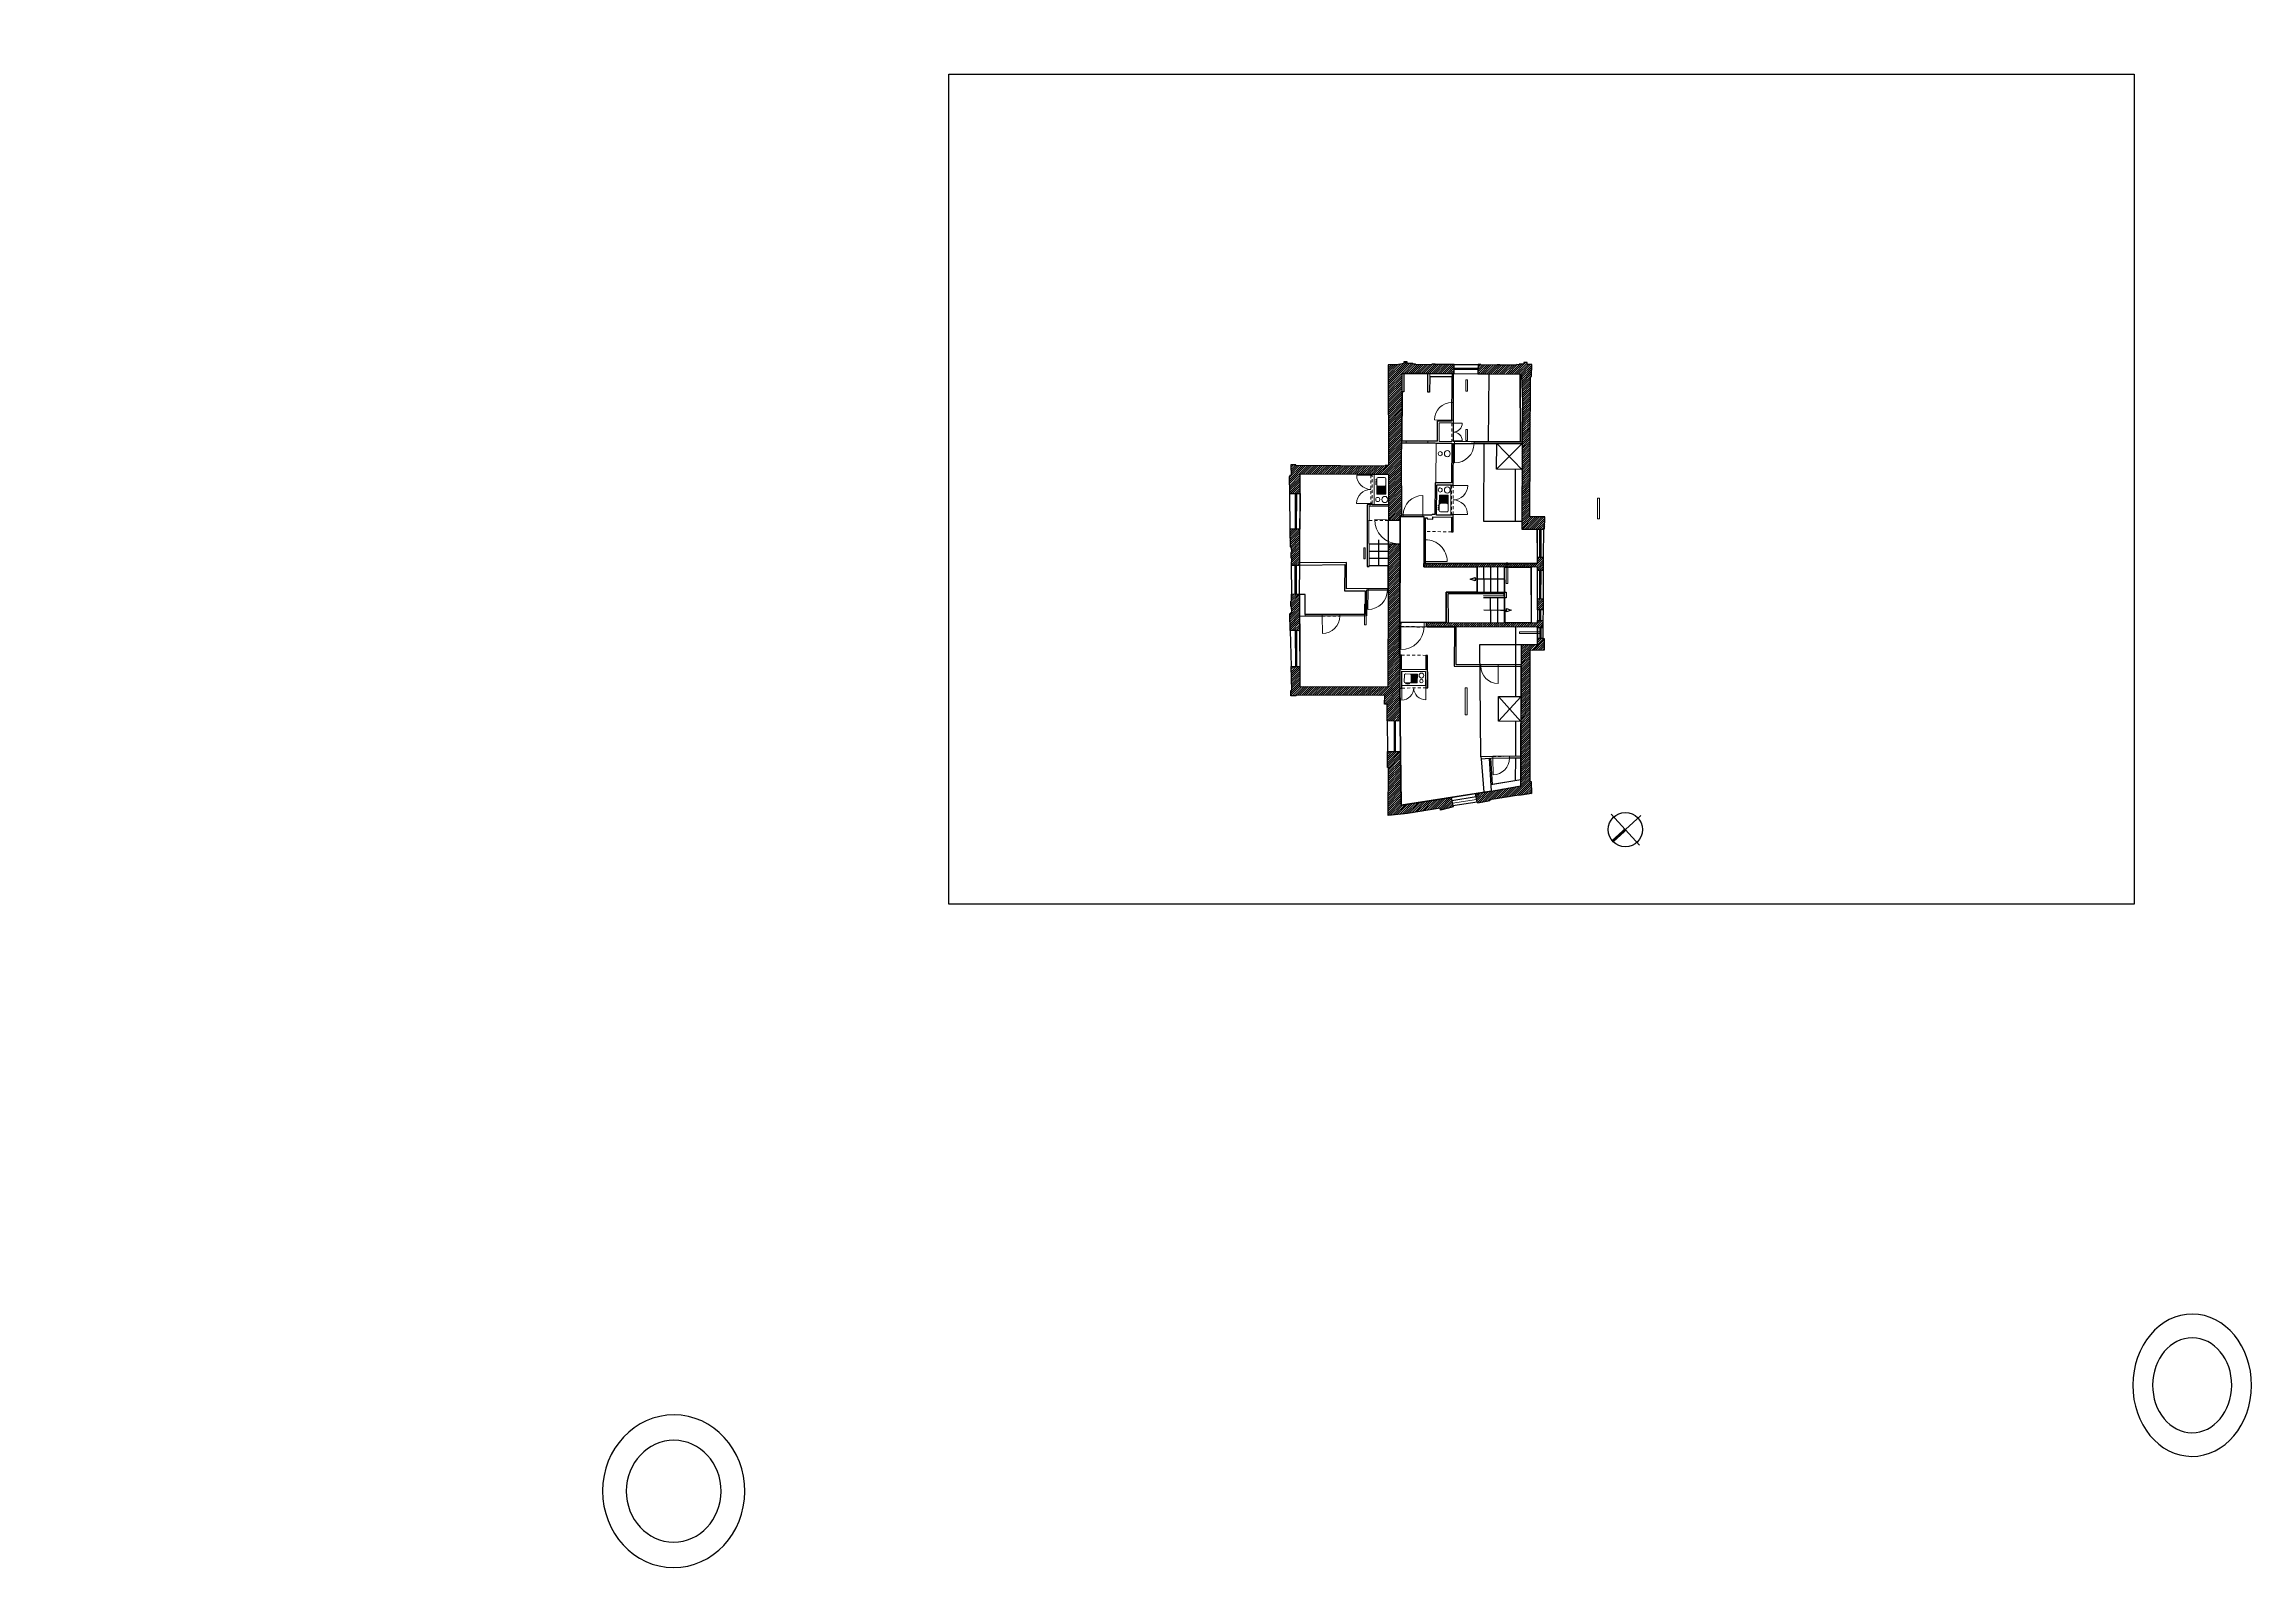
# Model space of a CAD drawing. Header units: metres. Extents: x -97 to 369, y -174 to 385.
# Drawn here: x 93.1 to 186.3, y -28 to 36.3 of the extents above; entities that cross this region are included whole.
import ezdxf
from ezdxf.enums import TextEntityAlignment as Align

# ---------------------------------------------------------------- set-up
doc = ezdxf.new("R2010")
doc.units = ezdxf.units.M
for name, pattern in [('CACHE', [9.525, 6.35, -3.175]), ('CACHE2', [0.1875, 0.125, -0.0625]), ('PROJECTION', [0.3, 0.12, -0.18])]:
    doc.linetypes.add(name, pattern=pattern)
for name, color, linetype in [('010_mur', 2, 'Continuous'), ('020_cloi', 5, 'Continuous'), ('030_menuiserie', 1, 'Continuous'), ('070_trait-fin', 4, 'Continuous'), ('077_textes-1', 243, 'Continuous'), ('BLC-CUI-S', 7, 'Continuous')]:
    doc.layers.add(name, color=color, linetype=linetype)
doc.layers.add('090_repères-axes', color=230, linetype='Continuous', plot=False)
doc.layers.add('091_surfaces', color=60, linetype='Continuous', plot=False)
doc.layers.add('102_demol', color=10, linetype='Continuous', lineweight=5)
doc.styles.add('clem', font='swissc.ttf')
doc.styles.add('GEO_PIE_DES', font='arial.ttf')
pattern_1 = [(45, (-103.05374, -13.21096), (-0.04490128, 0.04490128), [])]

# ---------------------------------------------------------------- blocks, each defined once
blk = doc.blocks.new('*U1201')
at = {"linetype": 'PROJECTION', "ltscale": 0.75}
blk.add_arc((0.03522, -0.07269), 0.64827, 271.69986, 0.04505, dxfattribs=at)
blk = doc.blocks.new('Murs porteurs selon geometre projet')
at = {"layer": '030_menuiserie', "xscale": 138.550195075006, "yscale": 138.550195075006, "zscale": 138.550195075006, "rotation": 189.9168593396885}
blk.add_blockref('*U1201', (-33.685, -0.736), dxfattribs=at)
blk = doc.blocks.new('*E64')
at = {"layer": 'BLC-CUI-S', "color": 0, "ltscale": 0.5}
for radius in [0.03, 0.02]:
    blk.add_arc((-0.40072, 0.2998), radius, 0.00011, 0.00005, dxfattribs=at)
blk = doc.blocks.new('*E65')
at = {"layer": 'BLC-CUI-S', "color": 0, "ltscale": 0.5}
for radius in [0.03, 0.02]:
    blk.add_arc((-0.40072, 0.2998), radius, 0.00011, 0.00005, dxfattribs=at)
blk = doc.blocks.new('R+1 Projet')
at = {"layer": '010_mur'}
h = blk.add_hatch(dxfattribs=at)
h.set_pattern_fill('ANSI31', color=4, scale=0.02)
h.set_pattern_definition(pattern_1)
h.paths.add_polyline_path([(-11.804, 12.119), (-10.862, 12.123), (-10.808, 12.122), (-10.773, 12.122), (-10.77, 12.5), (-11.575, 12.501), (-11.574, 12.514), (-11.711, 12.512), (-11.712, 12.498), (-12.372, 12.488), (-12.406, 12.509), (-12.499, 12.507), (-12.523, 12.536), (-12.755, 12.534), (-12.755, 12.609), (-12.893, 12.612), (-12.894, 12.533), (-13.192, 12.484), (-13.556, 12.482), (-13.539, 8.245), (-13.682, 8.243), (-13.684, 8.212), (-17.451, 8.239), (-17.452, 8.272), (-17.661, 8.265), (-17.668, 8.047), (-17.645, 8.047), (-17.648, 7.834), (-17.708, 7.814), (-17.711, 7.777), (-17.731, 7.767), (-17.722, 7.058), (-17.271, 7.056), (-17.268, 7.883), (-13.547, 7.868), (-13.549, 5.925), (-13.054, 5.934), (-13.053, 6.146), (-12.982, 6.145), (-12.997, 8.65), (-12.985, 9.198), (-12.979, 9.272), (-12.971, 11.343), (-12.971, 12.123)])
h = blk.add_hatch(dxfattribs=at)
h.set_pattern_fill('ANSI31', color=4, scale=0.02)
h.set_pattern_definition(pattern_1)
h.paths.add_polyline_path([(-17.286, 4.028), (-17.283, 4.128), (-17.277, 5.551), (-17.705, 5.553), (-17.696, 4.813), (-17.642, 4.814), (-17.64, 4.571), (-17.669, 4.569), (-17.669, 4.349), (-17.64, 4.348), (-17.645, 4.029)])
h.paths.add_polyline_path([(-17.618, -1.247), (-17.646, -0.243), (-17.283, -0.242), (-17.279, -1.08), (-13.551, -1.095), (-13.547, 2.979), (-13.552, 3.05), (-13.55, 4.933), (-13.058, 4.931), (-13.071, 1.615), (-13.085, 1.443), (-13.046, -2.541), (-13.598, -2.536), (-13.602, -1.828), (-13.718, -1.824), (-13.702, -1.457), (-17.427, -1.445), (-17.437, -1.474), (-17.66, -1.475), (-17.658, -1.25)])
h.paths.add_polyline_path([(-10.893, -5.758), (-10.83, -6.121), (-10.82, -6.165), (-11.346, -6.296), (-11.365, -6.208), (-12.74, -6.443), (-13.556, -6.522), (-13.55, -4.493), (-13.589, -4.493), (-13.592, -3.83), (-13.033, -3.821), (-13.011, -6.094)])
h.paths.add_polyline_path([(-11.944, 1.612), (-7.26, 1.6), (-7.261, 1.694), (-7.027, 1.694), (-7.028, 1.397), (-7.262, 1.398), (-7.261, 1.422), (-10.699, 1.436), (-10.76, 1.434), (-11.944, 1.439)])
h.paths.add_polyline_path([(-7.023, 2.621), (-7.025, 2.157), (-7.261, 2.156), (-7.262, 2.622)])
h.paths.add_polyline_path([(-7.263, 3.948), (-12.052, 3.958), (-12.051, 4.108), (-7.263, 4.111), (-7.263, 4.365), (-7.016, 4.365), (-7.018, 3.806), (-7.263, 3.807)])
h.paths.add_polyline_path([(-9.643, 12.499), (-9.766, 12.499), (-9.773, 12.11), (-7.979, 12.089), (-7.93, 12.044), (-7.894, 10.933), (-7.901, 9.229), (-7.911, 9.157), (-7.925, 5.552), (-7.011, 5.548), (-7.011, 5.563), (-6.956, 5.561), (-6.953, 6.073), (-7.584, 6.079), (-7.547, 11.989), (-7.505, 11.989), (-7.503, 12.497), (-7.693, 12.501), (-7.694, 12.576), (-7.831, 12.575), (-7.836, 12.512), (-8.032, 12.507), (-8.033, 12.489), (-8.146, 12.491), (-8.146, 12.468), (-8.84, 12.465), (-8.843, 12.486), (-8.953, 12.489), (-8.954, 12.475), (-9.642, 12.483)])
h.paths.add_polyline_path([(-17.292, 1.875), (-17.289, 1.281), (-17.688, 1.279), (-17.707, 1.979), (-17.683, 1.99), (-17.682, 2.008), (-17.652, 2.032), (-17.627, 2.031), (-17.632, 2.29), (-17.662, 2.291), (-17.663, 2.517), (-17.63, 2.518), (-17.633, 2.815), (-17.291, 2.818), (-17.291, 2.8)])
h.paths.add_polyline_path([(-7.964, -5.014), (-7.945, -0.233), (-7.939, -0.159), (-7.935, 0.684), (-7.264, 0.681), (-7.263, 0.958), (-7.03, 0.957), (-7.03, 0.948), (-6.972, 0.947), (-6.972, 0.446), (-7.58, 0.441), (-7.576, -5.084), (-7.522, -5.084), (-7.511, -5.602), (-8.04, -5.686), (-8.046, -5.66), (-9.28, -5.869), (-9.27, -5.91), (-9.779, -6.006), (-9.79, -5.959), (-9.807, -5.962), (-9.868, -5.595), (-9.211, -5.491), (-7.965, -5.275)])
for p, q in [((-10.808, 12.122), (-10.808, 12.122)), ((-13.054, 6.085), (-13.054, 5.934))]:
    blk.add_line(p, q)
for points in [[(-11.804, 12.119), (-10.862, 12.123), (-10.808, 12.122), (-10.773, 12.122), (-10.77, 12.5), (-11.575, 12.501), (-11.574, 12.514), (-11.711, 12.512), (-11.712, 12.498), (-12.372, 12.488), (-12.406, 12.509), (-12.499, 12.507), (-12.523, 12.536), (-12.755, 12.534), (-12.755, 12.609), (-12.893, 12.612), (-12.894, 12.533), (-13.192, 12.484), (-13.556, 12.482), (-13.539, 8.245), (-13.682, 8.243), (-13.684, 8.212), (-17.451, 8.239), (-17.452, 8.272), (-17.661, 8.265), (-17.668, 8.047), (-17.645, 8.047), (-17.648, 7.834), (-17.708, 7.814), (-17.711, 7.777), (-17.731, 7.767), (-17.722, 7.058), (-17.271, 7.056), (-17.268, 7.883), (-13.547, 7.868), (-13.549, 5.925), (-13.054, 5.934), (-13.053, 6.146), (-12.982, 6.145), (-12.997, 8.65), (-12.985, 9.198), (-12.979, 9.272), (-12.971, 11.343), (-12.971, 12.123), (-11.804, 12.119)], [(-9.643, 12.499), (-9.766, 12.499), (-9.773, 12.11), (-7.979, 12.089), (-7.93, 12.044), (-7.894, 10.933), (-7.901, 9.229), (-7.911, 9.157), (-7.925, 5.552), (-7.011, 5.548), (-7.011, 5.563), (-6.956, 5.561), (-6.953, 6.073), (-7.584, 6.079), (-7.547, 11.989), (-7.505, 11.989), (-7.503, 12.497), (-7.693, 12.501), (-7.694, 12.576), (-7.831, 12.575), (-7.836, 12.512), (-8.032, 12.507), (-8.033, 12.489), (-8.146, 12.491), (-8.146, 12.468), (-8.84, 12.465), (-8.843, 12.486), (-8.953, 12.489), (-8.954, 12.475), (-9.642, 12.483), (-9.643, 12.499)], [(-17.618, -1.247), (-17.646, -0.243), (-17.283, -0.242), (-17.279, -1.08), (-13.551, -1.095), (-13.547, 2.979), (-13.552, 3.05), (-13.55, 4.933), (-13.058, 4.931), (-13.071, 1.615), (-13.085, 1.443), (-13.046, -2.541), (-13.598, -2.536), (-13.602, -1.828), (-13.718, -1.824), (-13.702, -1.457), (-17.427, -1.445), (-17.437, -1.474), (-17.66, -1.475), (-17.658, -1.25), (-17.618, -1.247)], [(-17.292, 1.875), (-17.289, 1.281), (-17.688, 1.279), (-17.707, 1.979), (-17.683, 1.99), (-17.682, 2.008), (-17.652, 2.032), (-17.627, 2.031), (-17.632, 2.29), (-17.662, 2.291), (-17.663, 2.517), (-17.63, 2.518), (-17.633, 2.815), (-17.291, 2.818), (-17.291, 2.8), (-17.292, 1.875)], [(-7.023, 2.621), (-7.025, 2.157), (-7.261, 2.156), (-7.262, 2.622), (-7.023, 2.621)], [(-11.944, 1.612), (-7.26, 1.6), (-7.261, 1.694), (-7.027, 1.694), (-7.028, 1.397), (-7.262, 1.398), (-7.261, 1.422), (-10.699, 1.436), (-10.76, 1.434), (-11.944, 1.439), (-11.944, 1.612)], [(-7.964, -5.014), (-7.945, -0.233), (-7.939, -0.159), (-7.935, 0.684), (-7.264, 0.681), (-7.263, 0.958), (-7.03, 0.957), (-7.03, 0.948), (-6.972, 0.947), (-6.972, 0.446), (-7.58, 0.441), (-7.576, -5.084), (-7.522, -5.084), (-7.511, -5.602), (-8.04, -5.686), (-8.046, -5.66), (-9.28, -5.869), (-9.27, -5.91), (-9.779, -6.006), (-9.79, -5.959), (-9.807, -5.962), (-9.868, -5.595), (-9.211, -5.491), (-7.965, -5.275), (-7.964, -5.014)]]:
    blk.add_lwpolyline(points, dxfattribs=at)
for points in [[(-17.286, 4.028), (-17.283, 4.128), (-17.277, 5.551), (-17.705, 5.553), (-17.696, 4.813), (-17.642, 4.814), (-17.64, 4.571), (-17.669, 4.569), (-17.669, 4.349), (-17.64, 4.348), (-17.645, 4.029)], [(-7.263, 3.948), (-12.052, 3.958), (-12.051, 4.108), (-7.263, 4.111), (-7.263, 4.365), (-7.016, 4.365), (-7.018, 3.806), (-7.263, 3.807)], [(-10.893, -5.758), (-10.83, -6.121), (-10.82, -6.165), (-11.346, -6.296), (-11.365, -6.208), (-12.74, -6.443), (-13.556, -6.522), (-13.55, -4.493), (-13.589, -4.493), (-13.592, -3.83), (-13.033, -3.821), (-13.011, -6.094)]]:
    blk.add_lwpolyline(points, close=True, dxfattribs=at)
at = {"layer": '020_cloi'}
for p, q in [((-9.935, 9.242), (-7.901, 9.229)), ((-7.911, 9.157), (-9.935, 9.165)), ((-11.109, 1.61), (-11.104, 2.899)), ((-11.104, 2.899), (-8.586, 2.889)), ((-8.662, 2.824), (-11.035, 2.822)), ((-11.035, 2.822), (-11.032, 1.61)), ((-8.662, 2.746), (-8.662, 2.824)), ((-8.586, 2.889), (-8.585, 2.662)), ((-9.541, 2.75), (-8.662, 2.746)), ((-8.585, 2.662), (-9.541, 2.663))]:
    blk.add_line(p, q, dxfattribs=at)
at = {"layer": '030_menuiserie'}
for p, q in [((-10.771, 12.349), (-9.769, 12.344)), ((-10.771, 12.299), (-9.77, 12.294)), ((-17.475, 7.057), (-17.481, 5.552)), ((-17.425, 7.057), (-17.431, 5.552)), ((-7.158, 4.365), (-7.153, 5.549)), ((-7.108, 4.365), (-7.103, 5.548)), ((-17.479, 2.817), (-17.475, 4.029)), ((-17.429, 2.817), (-17.425, 4.028)), ((-7.164, 2.622), (-7.16, 3.806)), ((-7.114, 2.621), (-7.11, 3.806)), ((-7.166, 1.694), (-7.166, 2.157)), ((-7.116, 1.694), (-7.116, 2.157)), ((-17.458, -0.242), (-17.465, 1.28)), ((-17.408, -0.242), (-17.415, 1.28)), ((-7.165, 1.398), (-7.166, 0.958)), ((-7.117, 1.398), (-7.119, 0.958)), ((-7.95, -1.509), (-7.954, -2.554)), ((-13.296, -3.825), (-13.293, -2.539)), ((-13.246, -3.825), (-13.243, -2.539)), ((-10.868, -5.889), (-9.844, -5.729))]:
    blk.add_line(p, q, dxfattribs=at)
at = {"layer": '030_menuiserie', "linetype": 'CACHE', "ltscale": 5}
for p, q in [((-8.981, 8.078), (-8.977, 9.161)), ((-7.915, 8.074), (-8.981, 8.078)), ((-8.903, -2.55), (-8.899, -1.505)), ((-8.899, -1.505), (-7.95, -1.509)), ((-7.954, -2.554), (-8.903, -2.55))]:
    blk.add_line(p, q, dxfattribs=at)
blk.add_lwpolyline([(-8.977, 9.161), (-7.911, 9.161)], dxfattribs=at)
at = {"layer": '070_trait-fin', "linetype": 'CACHE'}
for p, q in [((-9.324, 9.238), (-9.29, 12.104)), ((-7.98, 9.23), (-7.992, 12.089)), ((-9.524, 5.88), (-9.511, 9.163)), ((-8.197, 8.075), (-8.206, 5.875)), ((-13.55, 4.933), (-13.549, 5.925)), ((-13.054, 5.934), (-13.058, 4.931)), ((-7.924, 5.873), (-9.524, 5.88)), ((-8.17, -1.508), (-8.166, -0.233)), ((-8.177, -4.021), (-8.173, -2.553)), ((-9.641, -4.133), (-9.524, -5.541)), ((-8.18, -5.052), (-8.177, -4.094))]:
    blk.add_line(p, q, dxfattribs=at)
at = {"layer": '070_trait-fin', "linetype": 'CACHE', "ltscale": 5}
for p, q in [((-8.977, 9.161), (-7.915, 8.075)), ((-8.899, -1.505), (-7.954, -2.554))]:
    blk.add_line(p, q, dxfattribs=at)
at = {"layer": '070_trait-fin'}
for p, q in [((-14.368, 4.927), (-13.55, 4.929)), ((-13.948, 4.039), (-13.945, 4.856)), ((-13.945, 4.856), (-13.944, 5.109)), ((-14.367, 4.625), (-13.55, 4.625)), ((-14.366, 4.326), (-13.55, 4.325)), ((-14.365, 4.026), (-13.551, 4.026)), ((-9.801, 2.893), (-9.807, 3.953)), ((-9.509, 2.892), (-9.516, 3.952)), ((-9.22, 2.891), (-9.226, 3.952)), ((-8.938, 2.89), (-8.928, 3.951)), ((-8.638, 2.894), (-8.653, 3.951)), ((-9.639, 3.445), (-9.892, 3.447)), ((-8.645, 3.437), (-9.639, 3.445)), ((-9.517, 2.148), (-8.825, 2.142)), ((-9.224, 1.605), (-9.234, 2.662)), ((-8.939, 2.662), (-8.942, 1.604)), ((-8.825, 2.142), (-8.571, 2.14)), ((-8.649, 2.662), (-8.635, 1.604))]:
    blk.add_line(p, q, dxfattribs=at)
at = {"layer": '070_trait-fin', "linetype": 'CACHE2'}
for p, q in [((-13.016, 1.443), (-12.044, 1.439)), ((-12.044, 1.613), (-13.015, 1.615))]:
    blk.add_line(p, q, dxfattribs=at)
at = {"layer": '070_trait-fin', "color": 7, "linetype": 'CACHE', "true_color": 0xffffff}
blk.add_line((-7.262, 1.398), (-7.263, 0.958), dxfattribs=at)
at = {"layer": '070_trait-fin', "color": 7, "true_color": 0xffffff}
for points in [[(-10.773, 12.122), (-9.773, 12.11)], [(-17.266, 7.056), (-17.277, 5.551)], [(-7.264, 4.365), (-7.266, 5.549)], [(-17.291, 2.818), (-17.286, 4.028)], [(-7.262, 2.622), (-7.263, 3.807)], [(-7.261, 2.156), (-7.261, 1.694)], [(-17.289, 1.281), (-17.283, -0.242)], [(-13.045, -2.541), (-13.032, -3.821)], [(-10.893, -5.758), (-9.868, -5.595)]]:
    blk.add_lwpolyline(points, dxfattribs=at)
at = {"layer": '070_trait-fin'}
for points in [[(-10.77, 12.5), (-9.766, 12.499)], [(-17.722, 7.058), (-17.705, 5.553)], [(-7.011, 5.548), (-7.016, 4.365)], [(-17.645, 4.029), (-17.633, 2.815)], [(-7.018, 3.806), (-7.023, 2.621)], [(-9.837, 3.447), (-9.892, 3.447), (-9.893, 3.377), (-10.092, 3.449), (-9.892, 3.517), (-9.892, 3.447)], [(-8.627, 2.14), (-8.571, 2.14), (-8.571, 2.21), (-8.372, 2.138), (-8.572, 2.07), (-8.571, 2.14)], [(-7.025, 2.157), (-7.027, 1.694)], [(-17.688, 1.279), (-17.646, -0.243)], [(-7.028, 1.397), (-7.03, 0.957)], [(-13.598, -2.536), (-13.592, -3.83)], [(-9.807, -5.962), (-10.83, -6.121)]]:
    blk.add_lwpolyline(points, dxfattribs=at)
at = {"layer": '070_trait-fin', "linetype": 'CACHE', "ltscale": 5}
for points in [[(-8.981, 8.078), (-7.911, 9.161)], [(-8.903, -2.55), (-7.95, -1.509)]]:
    blk.add_lwpolyline(points, dxfattribs=at)
at = {"layer": '070_trait-fin', "linetype": 'CACHE'}
for points in [[(-8.166, -0.233), (-8.166, 1.426)], [(-9.646, -4.043), (-9.691, 0.683), (-7.935, 0.683)]]:
    blk.add_lwpolyline(points, dxfattribs=at)
at = {"layer": '091_surfaces'}
for points in [[(-10.862, 11.979), (-11.805, 11.983), (-11.808, 11.336), (-11.886, 11.337), (-11.883, 12.119), (-12.892, 12.119), (-12.895, 11.342), (-12.971, 11.342), (-12.979, 9.272), (-11.476, 9.272), (-11.472, 10.119), (-10.87, 10.116)], [(-10.807, 12.122), (-7.992, 12.089), (-7.98, 9.23), (-10.807, 9.248)], [(-12.985, 9.199), (-11.584, 9.193), (-11.55, 9.18), (-10.875, 9.177), (-10.882, 7.501), (-11.577, 7.506), (-11.583, 6.173), (-11.7, 6.174), (-11.724, 6.14), (-12.982, 6.145), (-12.997, 8.65)], [(-11.983, 4.111), (-11.985, 6.033), (-11.907, 6.033), (-11.908, 5.982), (-11.667, 5.981), (-11.667, 6.066), (-10.883, 6.063), (-10.885, 5.44), (-10.819, 5.439), (-10.816, 6.176), (-10.888, 6.176), (-10.888, 6.143), (-11.516, 6.145), (-11.511, 7.427), (-10.883, 7.424), (-10.883, 7.395), (-10.811, 7.395), (-10.804, 9.169), (-7.907, 9.161), (-7.925, 5.552), (-7.266, 5.549), (-7.272, 4.111)], [(-13.552, 3.05), (-15.316, 3.042), (-15.312, 4.151), (-17.283, 4.128), (-17.268, 7.883), (-14.287, 7.871), (-14.287, 7.826), (-14.227, 7.826), (-14.226, 7.871), (-13.547, 7.868), (-13.548, 6.581), (-14.232, 6.581), (-14.231, 6.633), (-14.292, 6.633), (-14.292, 6.584), (-14.439, 6.584), (-14.437, 3.981), (-14.365, 3.981), (-14.365, 4.026), (-13.551, 4.026)], [(-11.109, 1.61), (-13.071, 1.615), (-13.054, 6.085), (-12.054, 6.081), (-12.052, 3.958), (-9.807, 3.953), (-9.801, 2.893), (-11.104, 2.899)], [(-8.653, 3.951), (-7.521, 3.951), (-7.521, 1.6), (-8.653, 1.6)], [(-13.547, 2.979), (-14.471, 2.983), (-14.475, 1.897), (-17.06, 1.877), (-17.292, 1.875), (-17.279, -1.08), (-13.551, -1.095)], [(-7.261, 1.422), (-10.699, 1.436), (-10.705, -0.152), (-7.939, -0.159), (-7.935, 0.683), (-7.264, 0.683)], [(-7.964, -5.014), (-9.158, -5.223), (-9.226, -4.111), (-7.96, -4.09)]]:
    blk.add_lwpolyline(points, close=True, dxfattribs=at)
for points in [[(-17.286, 4.04), (-15.39, 4.069), (-15.395, 2.957), (-14.529, 2.954), (-14.533, 1.959), (-17.059, 1.953), (-17.052, 2.799), (-17.291, 2.801), (-17.286, 4.04)], [(-13.085, 1.443), (-10.76, 1.424), (-10.773, -0.222), (-7.945, -0.233), (-7.96, -4.018), (-9.144, -4.036), (-9.646, -4.045), (-9.64, -4.133), (-9.3, -4.112), (-9.211, -5.491), (-13.011, -6.094), (-13.032, -3.821), (-13.046, -2.541), (-13.059, -1.153), (-12.986, -1.15), (-12.983, -0.441), (-11.981, -0.445), (-11.974, -1.14), (-11.889, -1.139), (-11.901, 0.231), (-11.969, 0.231), (-11.971, -0.377), (-12.988, -0.373), (-12.992, 0.235), (-13.073, 0.235), (-13.085, 1.443)]]:
    blk.add_lwpolyline(points, dxfattribs=at)
at = {"layer": '102_demol'}
for p, q in [((-11.886, 11.337), (-11.883, 12.119)), ((-10.808, 12.122), (-10.808, 10.891)), ((-11.808, 11.336), (-11.886, 11.337)), ((-11.805, 11.982), (-11.808, 11.336)), ((-10.867, 10.891), (-10.862, 11.979)), ((-10.867, 10.891), (-10.808, 10.891)), ((-10.87, 10.156), (-11.605, 10.158)), ((-11.476, 9.266), (-11.472, 10.119)), ((-11.472, 10.119), (-10.87, 10.116)), ((-11.412, 9.246), (-11.409, 10.043)), ((-11.409, 10.043), (-10.871, 10.041)), ((-10.871, 10.041), (-10.871, 10.021)), ((-10.807, 10.021), (-10.871, 10.021)), ((-10.87, 10.116), (-10.87, 10.156)), ((-10.87, 10.156), (-10.807, 10.156)), ((-10.807, 10.156), (-10.807, 10.021)), ((-10.807, 10.021), (-10.434, 10.021)), ((-10.875, 9.177), (-10.882, 7.501)), ((-10.804, 9.169), (-10.811, 7.395)), ((-10.807, 9.275), (-10.434, 9.276)), ((-10.753, 9.168), (-10.756, 8.35)), ((-9.935, 9.165), (-9.935, 9.242)), ((-8.977, 9.161), (-7.911, 9.157)), ((-14.288, 7.826), (-14.884, 7.827)), ((-14.288, 7.826), (-14.287, 7.871)), ((-14.227, 7.826), (-14.288, 7.826)), ((-14.226, 7.872), (-14.227, 7.826)), ((-11.577, 7.506), (-11.583, 6.173)), ((-10.882, 7.501), (-11.577, 7.506)), ((-14.292, 6.633), (-14.889, 6.636)), ((-14.442, 5.909), (-14.439, 6.584)), ((-14.439, 6.584), (-14.292, 6.584)), ((-14.292, 6.584), (-14.292, 6.633)), ((-14.292, 6.633), (-14.231, 6.633)), ((-14.231, 6.633), (-14.232, 6.584)), ((-14.232, 6.584), (-13.548, 6.581)), ((-13.548, 6.515), (-13.548, 6.581)), ((-12.097, 6.142), (-12.094, 6.971)), ((-11.516, 6.145), (-11.511, 7.427)), ((-11.511, 7.427), (-10.883, 7.424)), ((-10.883, 7.424), (-10.883, 7.395)), ((-10.883, 7.395), (-10.811, 7.395)), ((-10.811, 7.395), (-10.201, 7.392)), ((-14.362, 5.911), (-14.442, 5.909)), ((-14.429, 5.909), (-14.437, 3.981)), ((-14.365, 3.981), (-14.371, 5.91)), ((-14.361, 6.518), (-14.362, 5.911)), ((-13.548, 6.518), (-14.361, 6.518)), ((-13.118, 5.933), (-14.118, 5.956)), ((-12.927, 6.084), (-13.054, 6.085)), ((-12.982, 6.145), (-12.927, 6.145)), ((-12.927, 6.084), (-12.927, 6.145)), ((-12.098, 6.081), (-12.097, 6.142)), ((-12.054, 6.081), (-12.098, 6.081)), ((-11.724, 6.14), (-12.097, 6.142)), ((-12.053, 5.108), (-12.054, 6.081)), ((-11.907, 6.033), (-11.985, 6.033)), ((-11.985, 6.033), (-11.984, 5.108)), ((-11.908, 5.982), (-11.907, 6.033)), ((-11.667, 5.981), (-11.908, 5.982)), ((-11.7, 6.174), (-11.724, 6.14)), ((-11.583, 6.173), (-11.7, 6.174)), ((-10.883, 6.063), (-11.667, 6.066)), ((-11.667, 6.066), (-11.667, 5.981)), ((-10.888, 6.143), (-11.516, 6.145)), ((-10.888, 6.176), (-10.888, 6.143)), ((-10.888, 6.176), (-10.816, 6.176)), ((-10.885, 5.44), (-10.883, 6.063)), ((-10.816, 6.176), (-10.819, 5.439)), ((-10.816, 6.176), (-10.206, 6.175)), ((-11.984, 5.108), (-12.053, 5.108)), ((-10.819, 5.439), (-10.885, 5.44)), ((-17.283, 4.128), (-17.286, 4.04)), ((-15.39, 4.069), (-17.286, 4.04)), ((-17.283, 4.128), (-15.312, 4.151)), ((-15.395, 2.957), (-15.39, 4.069)), ((-15.312, 4.151), (-15.316, 3.042)), ((-14.437, 3.981), (-14.365, 3.981)), ((-12.051, 4.108), (-12.051, 4.192)), ((-12.051, 4.192), (-11.983, 4.192)), ((-11.983, 4.192), (-11.067, 4.193)), ((-11.983, 4.192), (-11.983, 4.108)), ((-7.521, 1.601), (-7.533, 3.948)), ((-15.316, 3.042), (-14.405, 3.046)), ((-14.471, 2.983), (-14.475, 1.897)), ((-14.404, 2.983), (-14.471, 2.983)), ((-14.404, 2.983), (-14.408, 2.168)), ((-14.405, 3.046), (-14.404, 2.983)), ((-13.59, 2.98), (-13.59, 3.05)), ((-13.59, 3.05), (-13.552, 3.05)), ((-13.547, 2.979), (-13.59, 2.98)), ((-17.059, 1.953), (-16.341, 1.955)), ((-17.059, 1.953), (-17.058, 1.877)), ((-16.34, 1.883), (-17.058, 1.877)), ((-16.341, 1.955), (-16.34, 1.883)), ((-16.34, 1.883), (-16.334, 1.145)), ((-15.603, 1.889), (-15.603, 1.956)), ((-14.475, 1.897), (-15.603, 1.889)), ((-13.085, 1.443), (-13.016, 1.443)), ((-13.071, 1.615), (-13.015, 1.615)), ((-13.016, 1.443), (-13.02, 0.471)), ((-13.016, 1.443), (-13.015, 1.615)), ((-10.76, 1.434), (-10.773, -0.222)), ((-12.992, 0.235), (-13.073, 0.235)), ((-12.988, -0.373), (-12.992, 0.235)), ((-11.969, 0.231), (-11.971, -0.377)), ((-11.901, 0.231), (-11.969, 0.231)), ((-11.889, -1.139), (-11.901, 0.231)), ((-11.971, -0.377), (-12.988, -0.373)), ((-12.986, -1.15), (-12.983, -0.441)), ((-12.983, -0.441), (-11.981, -0.445)), ((-11.981, -0.445), (-11.974, -1.14)), ((-10.773, -0.222), (-7.945, -0.233)), ((-9.652, -0.227), (-9.652, -0.157)), ((-8.92, -0.23), (-8.923, -0.961)), ((-8.92, -0.23), (-8.92, -0.16)), ((-13.059, -1.15), (-12.986, -1.15)), ((-12.986, -1.15), (-12.979, -1.656)), ((-11.974, -1.14), (-11.889, -1.139)), ((-11.974, -1.14), (-11.969, -1.645)), ((-9.646, -4.043), (-9.144, -4.036)), ((-9.641, -4.133), (-9.646, -4.043)), ((-9.3, -4.112), (-9.641, -4.133)), ((-9.231, -5.236), (-9.3, -4.112)), ((-9.226, -4.111), (-9.143, -4.11)), ((-9.158, -5.223), (-9.226, -4.111)), ((-9.144, -4.036), (-9.143, -4.11)), ((-9.143, -4.11), (-9.132, -4.808)), ((-8.446, -4.025), (-7.96, -4.018)), ((-8.446, -4.025), (-8.445, -4.098)), ((-8.445, -4.098), (-7.96, -4.09)), ((-9.158, -5.223), (-9.231, -5.236)), ((-10.85, -6.004), (-9.826, -5.844))]:
    blk.add_line(p, q, dxfattribs=at)
at = {"layer": '102_demol', "linetype": 'CACHE2'}
for p, q in [((-10.87, 10.156), (-10.867, 10.891)), ((-10.808, 10.891), (-10.807, 10.156)), ((-10.871, 10.021), (-10.874, 9.275)), ((-10.807, 9.275), (-10.807, 10.021)), ((-9.935, 9.242), (-10.753, 9.247)), ((-10.753, 9.168), (-9.935, 9.165)), ((-14.288, 7.826), (-14.292, 6.633)), ((-14.231, 6.633), (-14.227, 7.826)), ((-10.883, 7.395), (-10.888, 6.176)), ((-10.816, 6.176), (-10.811, 7.395)), ((-14.362, 5.911), (-13.549, 5.925)), ((-12.097, 6.142), (-12.927, 6.145)), ((-12.927, 6.084), (-12.098, 6.081)), ((-12.053, 5.108), (-12.051, 4.192)), ((-10.885, 5.44), (-11.984, 5.456)), ((-11.983, 4.192), (-11.984, 5.108)), ((-14.405, 3.046), (-13.59, 3.05)), ((-14.404, 2.983), (-13.59, 2.98)), ((-15.603, 1.956), (-16.341, 1.955)), ((-16.34, 1.883), (-15.603, 1.889)), ((-12.992, 0.235), (-11.969, 0.231)), ((-12.986, -1.15), (-11.974, -1.14)), ((-9.144, -4.036), (-8.446, -4.025)), ((-9.143, -4.11), (-8.445, -4.098))]:
    blk.add_line(p, q, dxfattribs=at)
at = {"layer": '102_demol', "color": 5}
for p, q in [((-12.985, 9.199), (-12.798, 9.198)), ((-12.985, 9.199), (-12.985, 9.199)), ((-12.979, 9.272), (-12.798, 9.271)), ((-11.888, 9.269), (-11.476, 9.266)), ((-11.888, 9.195), (-11.584, 9.193)), ((-11.584, 9.193), (-11.55, 9.18)), ((-11.55, 9.18), (-10.875, 9.177)), ((-10.874, 9.244), (-11.412, 9.246)), ((-10.874, 9.275), (-10.874, 9.244)), ((-10.807, 9.275), (-10.874, 9.275)), ((-10.807, 9.275), (-10.807, 9.248)), ((-10.807, 9.248), (-10.753, 9.247)), ((-10.753, 9.168), (-10.804, 9.169)), ((-10.753, 9.168), (-10.753, 9.247))]:
    blk.add_line(p, q, dxfattribs=at)
at = {"layer": '102_demol', "ltscale": 0.5}
for p, q in [((-11.535, 9.18), (-11.542, 7.503)), ((-14.148, 6.583), (-14.143, 7.871)), ((-14.029, 7.678), (-14.03, 7.42)), ((-13.708, 7.73), (-13.978, 7.731)), ((-13.66, 7.419), (-13.659, 7.676)), ((-13.548, 6.581), (-14.148, 6.583)), ((-14.03, 7.42), (-14.031, 7.025)), ((-14.031, 7.025), (-13.661, 7.024)), ((-13.993, 7.368), (-13.994, 7.025)), ((-13.98, 7.366), (-13.71, 7.365)), ((-13.956, 7.366), (-13.957, 7.025)), ((-13.919, 7.366), (-13.92, 7.025)), ((-13.882, 7.366), (-13.883, 7.025)), ((-13.845, 7.366), (-13.846, 7.025)), ((-13.808, 7.366), (-13.809, 7.024)), ((-13.771, 7.366), (-13.772, 7.024)), ((-13.734, 7.365), (-13.735, 7.024)), ((-13.697, 7.367), (-13.698, 7.024)), ((-13.66, 7.419), (-13.661, 7.024)), ((-11.401, 6.332), (-11.399, 6.589)), ((-11.399, 6.589), (-11.398, 6.984)), ((-11.398, 6.984), (-11.028, 6.983)), ((-11.362, 6.641), (-11.361, 6.984)), ((-11.349, 6.643), (-11.079, 6.642)), ((-11.325, 6.643), (-11.324, 6.984)), ((-11.288, 6.643), (-11.287, 6.984)), ((-11.251, 6.642), (-11.25, 6.984)), ((-11.214, 6.642), (-11.213, 6.983)), ((-11.177, 6.642), (-11.176, 6.983)), ((-11.14, 6.642), (-11.139, 6.983)), ((-11.103, 6.642), (-11.102, 6.983)), ((-11.066, 6.64), (-11.065, 6.983)), ((-11.029, 6.588), (-11.031, 6.33)), ((-11.029, 6.588), (-11.028, 6.983)), ((-10.911, 7.425), (-10.916, 6.143)), ((-11.081, 6.277), (-11.351, 6.278)), ((-12.983, -0.441), (-12.985, -1.041)), ((-11.981, -0.445), (-12.983, -0.441)), ((-12.875, -0.606), (-12.876, -0.876)), ((-12.835, -0.926), (-12.634, -0.927)), ((-12.633, -0.557), (-12.833, -0.556)), ((-12.634, -0.927), (-12.327, -0.928)), ((-12.633, -0.557), (-12.326, -0.558)), ((-12.594, -0.89), (-12.327, -0.891)), ((-12.593, -0.594), (-12.326, -0.595)), ((-12.592, -0.877), (-12.591, -0.607)), ((-12.592, -0.668), (-12.326, -0.669)), ((-12.592, -0.705), (-12.326, -0.706)), ((-12.592, -0.742), (-12.326, -0.743)), ((-12.592, -0.779), (-12.327, -0.78)), ((-12.592, -0.816), (-12.327, -0.817)), ((-12.592, -0.853), (-12.327, -0.854)), ((-12.591, -0.631), (-12.326, -0.632)), ((-12.327, -0.928), (-12.326, -0.558)), ((-11.981, -0.445), (-11.983, -1.045)), ((-11.983, -1.045), (-12.985, -1.041))]:
    blk.add_line(p, q, dxfattribs=at)
at = {"layer": '102_demol', "color": 0, "ltscale": 0.5}
blk.add_line((-10.911, 7.425), (-11.511, 7.427), dxfattribs=at)
at = {"layer": '102_demol', "linetype": 'CACHE'}
for p, q in [((-10.705, -0.152), (-10.699, 1.436)), ((-9.652, -0.157), (-10.705, -0.152)), ((-7.939, -0.159), (-9.652, -0.157))]:
    blk.add_line(p, q, dxfattribs=at)
at = {"layer": '102_demol'}
for points in [[(-12.971, 11.343), (-12.895, 11.342), (-12.892, 12.123)], [(-11.804, 12.119), (-11.805, 11.982), (-10.862, 11.979), (-10.862, 12.123)], [(-12.798, 9.271), (-11.888, 9.269)], [(-11.888, 9.195), (-12.798, 9.198)], [(-17.291, 2.8), (-17.052, 2.799), (-17.06, 1.877), (-17.292, 1.875)], [(-15.395, 2.957), (-14.529, 2.954), (-14.533, 1.959), (-15.603, 1.956)], [(-11.944, 1.612), (-12.044, 1.613), (-12.044, 1.439), (-11.944, 1.439)], [(-9.231, -5.236), (-7.964, -5.014)], [(-9.211, -5.491), (-9.231, -5.236)]]:
    blk.add_lwpolyline(points, dxfattribs=at)
at = {"layer": '102_demol', "color": 5}
for points in [[(-12.798, 9.271), (-12.798, 9.198)], [(-11.888, 9.269), (-11.888, 9.195)]]:
    blk.add_lwpolyline(points, dxfattribs=at)
at = {"layer": '102_demol'}
for centre, radius, start, end in [((-10.87, 10.156), 0.735, 89.77122, 179.77122), ((-10.807, 9.275), 0.373, 0.21356, 90.21356), ((-10.807, 10.021), 0.373, -89.98941, 0.01059), ((-10.753, 9.168), 0.818, -90.22878, -0.22878), ((-14.288, 7.826), 0.596, 179.9742, -90.0258), ((-14.292, 6.633), 0.596, 89.77122, 179.77122), ((-12.097, 6.142), 0.829, 89.77122, 179.77122), ((-10.816, 6.176), 0.61, -0.0258, 89.9742), ((-10.811, 7.395), 0.61, -90.22878, -0.22878), ((-13.118, 5.933), 1.001, 178.67645, -91.32355), ((-11.983, 4.192), 0.916, 0.06158, 90.06158), ((-14.404, 2.983), 0.814, -90.22878, -0.22878), ((-16.34, 1.883), 0.737, -89.55163, 0.44837), ((-13.016, 1.443), 0.972, -90.22878, -0.22878), ((-8.92, -0.23), 0.732, 179.77122, -90.22878), ((-12.986, -1.15), 0.506, -89.22306, 0.77694), ((-11.974, -1.14), 0.506, -179.42604, -89.42604), ((-9.143, -4.11), 0.699, -89.06252, 0.93748)]:
    blk.add_arc(centre, radius, start, end, dxfattribs=at)
at = {"layer": '102_demol', "ltscale": 0.5, "extrusion": (0, 0, -1)}
for centre, major_axis in [((-11.362, 8.737), (-0.0004, -0.0907)), ((-11.062, 8.736), (-0.001, -0.131)), ((-11.362, 7.205), (-0.0004, -0.0907)), ((-11.062, 7.204), (-0.001, -0.131)), ((-11.434, 6.379), (-0.0001, -0.0161))]:
    blk.add_ellipse(centre, major_axis=major_axis, ratio=0.931658, dxfattribs=at)
at = {"layer": '102_demol', "ltscale": 0.5}
for centre, major_axis, ratio in [((-14.063, 7.545), (-0.0001, -0.0215), 0.931658), ((-14.063, 7.631), (-0.0001, -0.0161), 0.931658), ((-14.063, 7.459), (-0.0001, -0.0161), 0.931658), ((-13.997, 6.804), (-0.0004, -0.0907), 0.931658), ((-13.697, 6.803), (-0.001, -0.131), 0.931658), ((-12.154, -0.621), (0, -0.107), 0.950598), ((-12.155, -0.855), (0.0003, 0.0752), 0.939176), ((-12.798, -0.96), (-0.0001, -0.015), 0.835008), ((-12.731, -0.961), (-0.0001, -0.02), 0.835008), ((-12.665, -0.961), (-0.0001, -0.015), 0.835008)]:
    blk.add_ellipse(centre, major_axis=major_axis, ratio=ratio, dxfattribs=at)
for centre, major_axis, ratio, start_param, end_param in [((-13.979, 7.678), (-0.0002, -0.0537), 0.931658, 3.141595, 4.712391), ((-13.709, 7.677), (-0.0002, -0.0537), 0.931658, 1.570799, 3.141594), ((-13.98, 7.42), (-0.0002, -0.0537), 0.931658, 4.712391, 0.000002), ((-13.71, 7.419), (-0.0002, -0.0537), 0.931658, 0.000002, 1.570798), ((-12.835, -0.876), (-0.0002, -0.05), 0.835008, 4.712391, 0.000002), ((-12.833, -0.606), (-0.0002, -0.05), 0.835008, 3.141595, 4.71239), ((-12.634, -0.877), (-0.0002, -0.05), 0.835008, 0.000002, 1.570798), ((-12.633, -0.607), (-0.0002, -0.05), 0.835008, 1.570798, 3.141594)]:
    blk.add_ellipse(centre, major_axis=major_axis, ratio=ratio, start_param=start_param, end_param=end_param, dxfattribs=at)
at = {"layer": '102_demol', "ltscale": 0.5, "extrusion": (0, 0, -1)}
for centre, major_axis, start_param, end_param in [((-11.433, 6.551), (-0.0001, -0.0161), 0.000001, 0.000001), ((-11.349, 6.589), (-0.0002, -0.0537), 1.570798, 3.141594), ((-11.079, 6.588), (-0.0002, -0.0537), 3.141594, 4.712391), ((-11.434, 6.465), (-0.0001, -0.0215), 0, 0), ((-11.351, 6.332), (-0.0002, -0.0537), 0.000002, 1.570798), ((-11.081, 6.33), (-0.0002, -0.0537), 4.712391, 0.000001)]:
    blk.add_ellipse(centre, major_axis=major_axis, ratio=0.931658, start_param=start_param, end_param=end_param, dxfattribs=at)
at = {"layer": '102_demol'}
for name, p, xscale, yscale, zscale, rotation in [('*E65', (-12.983, -0.441), 83.50075504620216, 100.0000000000016, 83.50075504620216, 179.7712203175564), ('*E64', (-13.543, 7.869), 107.3355256334486, 100, 107.3355256334486, 89.77122022579404)]:
    blk.add_blockref(name, p, dxfattribs=dict(at, xscale=xscale, yscale=yscale, zscale=zscale, rotation=rotation))
at = {"extrusion": (-0.122176, 0.307242, 0.943756), "style": 'GEO_PIE_DES', "oblique": 358.66018, "width": 0.853825}
blk.add_text('Rue                     Paul                  Démange', height=0.00423, rotation=167.40285, dxfattribs=at).set_placement((13.661, -2.499, -14.283), align=Align.MIDDLE_CENTER)
at = {"layer": '077_textes-1', "style": 'clem'}
for s, p in [('Velux', (-8.408, 8.541)), ('H<1.80', (-8.303, 7.024)), ('Hmin: 1.67', (-8.052, 7.198)), ('H<1.80', (-8.263, -0.882)), ('Velux', (-8.444, -2.029))]:
    blk.add_text(s, height=0.0012, rotation=90, dxfattribs=at).set_placement(p, align=Align.MIDDLE_CENTER)
for s, p in [('Palier', (-14.169, 5.49)), ('Z: 204.42m', (-14.166, 5.321))]:
    blk.add_text(s, height=0.0012, dxfattribs=at).set_placement(p)
for s, p in [('R+1', (-9.977, 3.207)), ('RDC', (-9.652, 1.949))]:
    blk.add_text(s, height=0.0012, rotation=90, dxfattribs=at).set_placement(p)
at = {"layer": '091_surfaces', "style": 'clem'}
for s, p in [("Salle d'eau", (-12.713, 10.936)), ('hsp : 2.40m', (-12.712, 10.419)), ('Z: 204.41m', (-12.71, 10.594)), ('5  m²', (-12.708, 10.769)), ('Chambre', (-10.288, 11.119)), ('hsp : 2.40m', (-10.287, 10.603)), ('Z: 204.40m', (-10.285, 10.778)), ('8  m²', (-10.284, 10.953)), ('Cuisine', (-12.448, 7.899)), ('Z: 204.42m', (-12.445, 7.558)), ('5  m²', (-12.443, 7.733)), ('hsp : 2.39m', (-12.447, 7.383)), ('Séjour', (-16.18, 5.794)), ('14  m²', (-16.176, 5.627)), ('Séjour', (-10.198, 5.792)), ('19  m²', (-10.193, 5.626)), ('hsp : 2.62m', (-16.179, 5.277)), ('Z: 203.79m', (-16.177, 5.452)), ('hsp : 2.39m', (-10.197, 5.275)), ('Z: 204.42m', (-10.195, 5.451)), ("Salle d'eau", (-16.18, 3.048)), ('5  m²', (-16.176, 2.882)), ('Circulation', (-12.472, 2.994)), ('8  m²', (-12.467, 2.828)), ('Palier', (-8.37, 3.278)), ('Z: 203.59m', (-8.367, 2.937)), ('3  m²', (-8.366, 3.112)), ('hsp : 2.60m', (-16.179, 2.532)), ('Z: 203.81m', (-16.177, 2.707)), ('hsp : 2.41m', (-12.471, 2.478)), ('Z: 204.43m', (-12.469, 2.653)), ('hsp : 3.25m', (-8.369, 2.762)), ('Chambre', (-15.232, 0.712)), ('hsp : 2.62m', (-15.23, 0.196)), ('Z: 203.79m', (-15.229, 0.371)), ('12  m²', (-15.227, 0.546)), ("Salle d'eau", (-9.797, 0.479)), ('5  m²', (-9.79, 0.284)), ('Séjour', (-11.226, -2.639)), ('hsp : 2.44m', (-11.225, -3.156)), ('Z: 204.40m', (-11.223, -2.981)), ('30 m²', (-11.222, -2.806)), ('Réserve', (-8.918, -4.401)), ('1  m²', (-8.913, -4.567)), ('Z: 204.41m', (-8.915, -4.742))]:
    blk.add_text(s, height=0.0012, dxfattribs=at).set_placement(p)
at = {"layer": '102_demol', "style": 'clem'}
for s, p in [('Hmin: 1.73', (-8.029, 10.68)), ('H<1.80', (-8.07, 9.673))]:
    blk.add_text(s, height=0.0012, rotation=90, dxfattribs=at).set_placement(p, align=Align.MIDDLE_CENTER)
for p in [(-13.939, 6.214), (-11.432, 5.779), (-12.488, -0.097)]:
    blk.add_text('Pl', height=0.0012, dxfattribs=at).set_placement(p, align=Align.MIDDLE_CENTER)
blk = doc.blocks.new('NORD')
for p, q in [((-4.16, -1.47), (-1.16, -1.47)), ((-2.66, -1.47), (-2.66, -2.97))]:
    blk.add_line(p, q)
blk.add_circle((-2.66, -1.47), 1.23)
blk.add_solid([(-2.76, -0.25), (-2.56, -0.25), (-2.76, -1.47), (-2.56, -1.47)])

msp = doc.modelspace()

# ---------------------------------------------------------------- linework, layer by layer
at = {"layer": '090_repères-axes'}
msp.add_lwpolyline([(131.287, 35), (181.287, 35), (181.287, 0), (131.287, 0)], close=True, dxfattribs=at)
at = {"layer": '102_demol'}
for points in [[(153.098, 22.112), (153.161, 22.112), (153.161, 21.641), (153.098, 21.641)], [(153.098, 20.022), (153.161, 20.022), (153.161, 19.551), (153.098, 19.551)], [(158.654, 17.126), (158.73, 17.126), (158.73, 16.255), (158.654, 16.255)], [(148.791, 15.032), (148.854, 15.032), (148.854, 14.561), (148.791, 14.561)], [(154.873, 13.521), (154.798, 13.521), (154.798, 14.392), (154.873, 14.392)], [(148.821, 12.647), (148.891, 12.647), (148.891, 11.776), (148.821, 11.776)], [(156.229, 11.488), (156.229, 11.407), (155.358, 11.407), (155.358, 11.488)], [(153.066, 9.12), (153.146, 9.12), (153.146, 7.985), (153.066, 7.985)]]:
    msp.add_lwpolyline(points, close=True, dxfattribs=at)

# ---------------------------------------------------------------- block references
at = {"layer": '020_cloi', "rotation": 359.7851270248765}
msp.add_blockref('Murs porteurs selon geometre projet', (179.859, 41.437), dxfattribs=at)
at = {"layer": '020_cloi'}
msp.add_blockref('R+1 Projet', (163.377, 10.262), dxfattribs=at)
at = {"layer": '070_trait-fin', "xscale": 0.5892211539267361, "yscale": 0.5892211539267361, "zscale": 0.5892211539267361, "rotation": 132.2354592550134}
msp.add_blockref('NORD', (158.132, 3.721), dxfattribs=at)

# ---------------------------------------------------------------- texts
at = {"layer": '102_demol', "style": 'clem'}
for s, rotation, p in [('sèche serviettes', 90, (153.231, 21.627)), ('radiateur', 90, (153.158, 19.647)), ('radiateur', -90, (158.665, 16.856)), ('sèche serviettes', 90, (148.915, 14.541)), ('radiateur', -90, (154.809, 14.103)), ('radiateur', 90, (148.881, 12.08)), ('radiateur', 90, (153.133, 8.42))]:
    msp.add_text(s, height=0.0006, rotation=rotation, dxfattribs=at).set_placement(p)
msp.add_text('radiateur', height=0.0006, dxfattribs=at).set_placement((155.618, 11.428))

doc.saveas('drawing.dxf')
